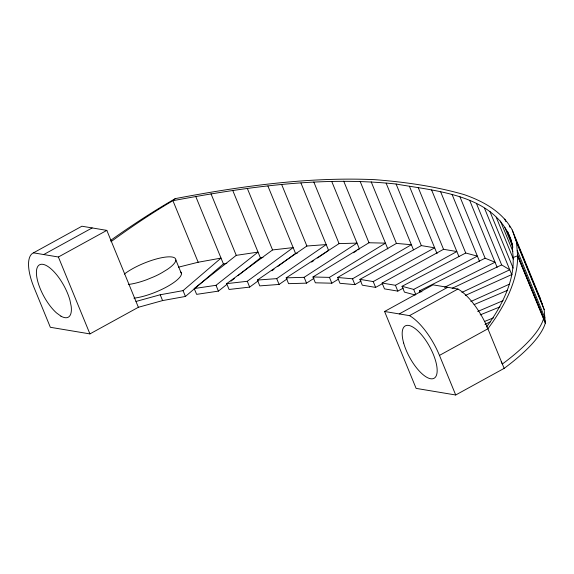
<?xml version="1.0" encoding="UTF-8"?>
<svg xmlns="http://www.w3.org/2000/svg" width="574" height="574" viewBox="0 0 574 574"><rect width="100%" height="100%" fill="white"/><g stroke="black" fill="none" stroke-linecap="round" stroke-linejoin="round"><path stroke-width="0.86" d="M504.144 368.372L487.907 328.78A43.301 16.445 61.2 0 0 457.93 289.016L433.011 284.855L384.58 311.481L416.114 388.383L455.706 394.991L504.144 368.372A191.594 50.878 -22.3 0 0 545.3 323.162L544.181 309.673L539.883 297.411L512.245 230.031C502.336 211.612 483.1 201.158 464 194.564C434.992 186.234 404.9 181.994 374.851 179.669C307.843 176.72 241.015 186.184 175.343 198.604L172.925 200.678A182.173 34.261 -38.2 0 0 110.954 241.719M135.981 301.465L160.203 294.763L183.049 290.631L221.026 258.106L198.173 262.239L178.406 267.19M138.37 307.284L106.829 230.382L81.91 226.221L33.471 252.84A43.301 16.445 61.2 0 0 34.103 287.703L50.34 327.288L89.931 333.903L138.37 307.284L162.585 300.582L185.438 296.449L223.415 263.925L226.802 263.315M194.234 288.543L236.258 255.351L258.042 252.108L216.011 285.3L194.234 288.543L196.624 294.362L218.4 291.118L226.802 284.474M231.006 281.16L234.508 278.39M238.009 275.628L260.424 257.927L262.985 257.539M226.68 283.642L272.557 249.941L293.156 247.588L247.279 281.289L226.68 283.642L229.069 289.461L249.668 287.108L258.264 280.786M271.889 270.784L274.035 269.206M277.622 266.573L295.538 253.407L297.253 253.213M257.389 280.069L306.882 246.024L326.197 244.581L276.704 278.627L257.389 280.069L259.771 285.888L279.086 284.446L287.215 278.856M311.596 262.088L313.813 260.56M317.508 258.02L328.586 250.4L300.948 183.02M286.196 277.845L339.076 243.62L357.021 243.096L304.141 277.321L286.196 277.845L288.586 283.664L306.523 283.14L313.971 278.318M353.448 252.775L356.425 250.845M357.918 249.884L359.403 248.915L331.772 181.535M312.974 276.984L368.982 242.752L385.455 243.146L329.454 277.378L312.974 276.984L315.363 282.803L331.837 283.197L338.653 279.036M337.584 277.486L396.44 243.412L411.379 244.725L352.522 278.799L337.584 277.486L339.973 283.305L354.904 284.618L361.103 281.03M43.717 254.547L92.156 227.928M33.471 252.84L58.39 257.001L106.829 230.382M359.912 279.359L421.338 245.6L434.654 247.825L373.229 281.583L359.912 279.359L362.302 285.178L375.618 287.402L382.614 283.556M382.112 283.061L443.537 249.303L456.854 251.534L395.429 285.285L382.112 283.061L384.501 288.88L397.818 291.111L403.264 288.119M399.246 313.928L447.684 287.309M384.58 311.481L409.492 315.643L457.93 289.016M409.492 315.643A43.301 16.445 61.2 0 1 439.469 355.399L487.907 328.78L492.557 322.287A198.726 95.298 -30.8 0 0 517.59 255.796L516.543 242.293L512.245 230.031M402.044 286.29L465.736 253.012L477.374 256.14L413.689 289.411L402.044 286.29L404.433 292.109L415.239 295.007M484.958 324.432L487.907 322.961A30.774 8.158 -22.3 0 1 490.339 321.885M420.089 292.302L419.486 290.846L485.138 258.221L495.039 262.232L444.599 287.294M452.19 288.292L501.64 264.908L509.755 269.78L461.926 292.396M465.356 295.438L511.9 274.501M470.831 301.522L509.21 284.259M474.095 304.607L507.653 290.257M477.712 311.488L503.082 300.64M480.194 314.896L500.011 306.853M484.406 321.54L493.489 317.853M486.537 327.001A182.145 88.697 -31.3 0 0 513.199 262.748L513.185 257.504L517.59 255.796L545.192 321.835L543.513 318.814L517.59 255.796M511.169 240.09C494.386 194.457 436.362 191.207 396.089 184.032C321.411 176.024 246.282 187.059 172.925 200.678L198.173 262.239M419.486 290.846L421.962 291.85M538.893 295.947L539.883 297.411M501.21 361.591L502.358 364.016A191.594 50.878 -22.3 0 0 543.513 318.814L545.3 323.162M514.821 237.385L542.459 304.765M516.543 242.293L544.181 309.673M509.267 225.639L509.942 227.282M504.804 219.067L505.816 221.535M517.217 250.4L544.855 317.781M517.554 254.447L545.192 321.835M507.803 231.882L512.381 244.122M504.84 227.526L512.919 247.229M500.406 220.997L512.862 251.369M496.209 217.187L513.378 259.046M489.916 211.469L513.149 268.108M484.506 208.219L511.843 274.874M476.391 203.339L501.64 264.908M469.79 200.67L497.127 267.326M459.882 196.66L485.138 258.221M452.125 194.572L479.462 261.227M440.488 191.451L465.736 253.012M431.605 189.965L458.942 256.621M418.288 187.741L443.537 249.303M409.406 186.256L437.044 253.643M396.089 184.032L421.338 245.6M386.13 183.156L413.467 249.812M371.191 181.843L396.44 243.412M413.689 289.411L415.777 294.505M439.469 355.399L455.706 394.991M360.207 181.578L387.845 248.965M395.429 285.285L397.818 291.111M343.726 181.183L368.982 242.752M373.229 281.583L375.618 287.402M313.827 182.058L339.076 243.62M352.522 278.799L354.904 284.618M329.454 277.378L331.837 283.197M281.633 184.455L306.882 246.024M267.907 186.026L295.538 253.407M304.141 277.321L306.523 283.14M247.308 188.372L272.557 249.941M276.704 278.627L279.086 284.446M232.786 190.539L260.424 257.927M247.279 281.289L249.668 287.108M211.01 193.79L236.258 255.351M195.777 196.545L223.415 263.925M216.011 285.3L218.4 291.118M175.859 260.036L181.477 273.741M183.049 290.631L185.438 296.449M160.203 294.763L162.585 300.582M58.39 257.001L89.931 333.903M510.358 239.193L512.065 244.058L513.185 257.504M110.696 240.334A198.726 38.25 -37.5 0 1 175.343 198.604M180.58 271.803A30.774 8.172 -22.3 0 1 167.823 286.283A30.774 8.172 -22.3 0 1 133.936 298.157M124.35 274.071A30.774 8.172 -22.3 0 1 166.123 257.023A30.774 8.172 -22.3 0 1 167.264 269.457L164.085 271.387A22.623 6.005 -22.3 0 1 150.869 277.995L146.93 279.631A30.774 8.172 -22.3 0 1 128.311 284.453M60.923 316.152L56.539 312.945A29.877 11.344 61.2 0 1 36.901 277.68A29.877 11.344 61.2 0 1 48.302 266.745A29.877 11.344 61.2 0 1 69.92 300.109L71.19 306.308A29.877 11.344 61.2 0 1 60.923 316.152M403.651 342.994A29.877 11.344 61.2 0 0 433.765 378.424A29.877 11.344 61.2 0 0 421.603 334.864A29.877 11.344 61.2 0 0 403.651 342.994"/></g></svg>
